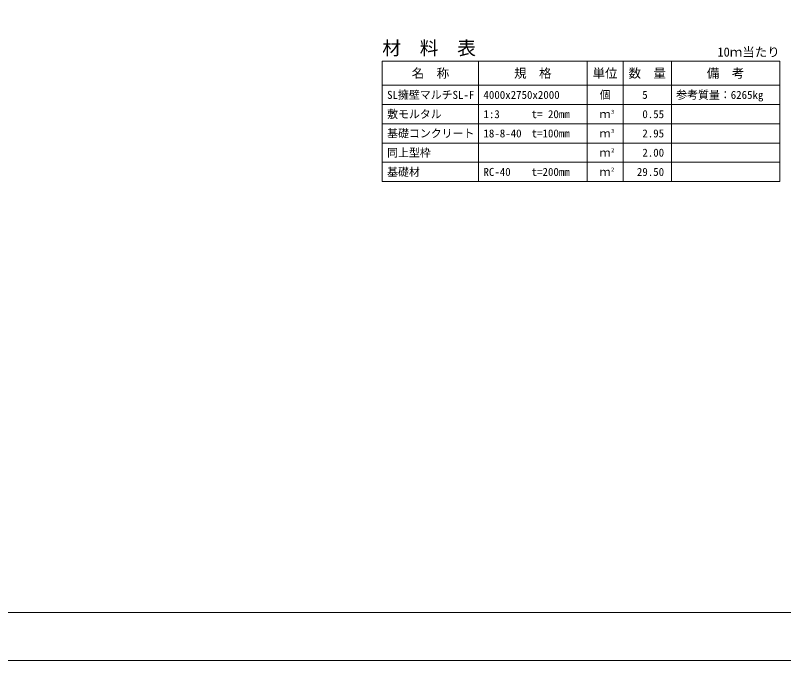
# Model space of a CAD drawing. Units: millimetres at full size, sheet at 1:50; details may follow other scales. Extents: x 70280 to 112330, y -109759 to -80059.
# Drawn here: x 88289 to 104236, y -109759 to -96357 of the extents above; entities that cross this region are included whole.
import ezdxf
from ezdxf.enums import TextEntityAlignment as Align

# ---------------------------------------------------------------- set-up
doc = ezdxf.new("R2010")
doc.units = ezdxf.units.MM
doc.header["$LTSCALE"] = 50
doc.layers.add('D-MTR', color=7, linetype='Continuous')
doc.layers.add('D-MTR-TXT', color=7, linetype='Continuous')
for name, color, linetype, lineweight in [('D-MTR-FRAM', 7, 'Continuous', 13), ('D-MTR-LINE', 7, 'Continuous', 13), ('D-TTL', 2, 'Continuous', 13)]:
    doc.layers.add(name, color=color, linetype=linetype, lineweight=lineweight)
doc.styles.add('ＭＳ ゴシック', font='')
doc.styles.get('ＭＳ ゴシック').set_extended_font_data('MS Gothic')

msp = doc.modelspace()

# ---------------------------------------------------------------- linework, layer by layer
at = {"layer": 'D-MTR-FRAM'}
for p, q in [((95905.11, -97308.73), (104155.11, -97308.73)), ((95905.11, -97308.73), (95905.11, -99808.73)), ((104155.11, -97308.73), (104155.11, -99808.73)), ((95905.11, -99808.73), (104155.11, -99808.73))]:
    msp.add_line(p, q, dxfattribs=at)
at = {"layer": 'D-MTR-LINE'}
for p, q in [((97905.11, -97308.73), (97905.11, -99808.73)), ((100155.11, -97308.73), (100155.11, -99808.73)), ((100905.11, -97308.73), (100905.11, -99808.73)), ((101905.11, -97308.73), (101905.11, -99808.73)), ((95905.11, -97808.73), (104155.11, -97808.73)), ((95905.11, -98208.73), (104155.11, -98208.73)), ((95905.11, -98608.73), (104155.11, -98608.73)), ((95905.11, -99008.73), (104155.11, -99008.73)), ((95905.11, -99408.73), (104155.11, -99408.73))]:
    msp.add_line(p, q, dxfattribs=at)
at = {"layer": 'D-TTL'}
for points in [[(70280.11, -109758.73), (112330.11, -109758.73), (112330.11, -80058.73), (70280.11, -80058.73)], [(71280.11, -108758.73), (111330.11, -108758.73), (111330.11, -81058.73), (71280.11, -81058.73)]]:
    msp.add_lwpolyline(points, close=True, dxfattribs=at)

# ---------------------------------------------------------------- texts
at = {"layer": 'D-MTR', "style": 'ＭＳ ゴシック'}
msp.add_text('材\u3000料\u3000表', height=284.8, dxfattribs=at).set_placement((95905.11, -97263.35), align=Align.BOTTOM_LEFT)
msp.add_text('10ｍ当たり', height=189.9, dxfattribs=at).set_placement((104155.11, -97270.14), align=Align.BOTTOM_RIGHT)
at = {"layer": 'D-MTR-TXT', "style": 'ＭＳ ゴシック'}
for s, height, p in [('名\u3000称', 189.9, (96905.11, -97558.73)), ('規\u3000格', 189.9, (99030.11, -97558.73)), ('単位', 189.9, (100530.11, -97558.73)), ('数\u3000量', 189.9, (101405.11, -97558.73)), ('備\u3000考', 189.9, (103030.11, -97558.73)), ('個', 166.1, (100530.11, -98008.73)), ('ｍ', 166.1, (100530.11, -98408.73)), ('ｍ', 166.1, (100530.11, -98808.73)), ('ｍ', 166.1, (100530.11, -99208.73)), ('ｍ', 166.1, (100530.11, -99608.73))]:
    msp.add_text(s, height=height, dxfattribs=at).set_placement(p, align=Align.MIDDLE_CENTER)
for s, p in [('SL擁壁マルチSL-F', (96005.11, -98008.73)), ('参考質量：6265kg', (102005.11, -98008.73)), ('4000x2750x2000', (98005.11, -98008.73)), ('敷モルタル', (96005.11, -98408.73)), ('1:3', (98005.11, -98408.73)), ('t= 20mm', (99005.11, -98408.73)), ('基礎コンクリート', (96005.11, -98808.73)), ('18-8-40', (98005.11, -98808.73)), ('t=100mm', (99005.11, -98808.73)), ('同上型枠', (96005.11, -99208.73)), ('基礎材', (96005.11, -99608.73)), ('RC-40', (98005.11, -99608.73)), ('t=200mm', (99005.11, -99608.73))]:
    msp.add_text(s, height=166.1, dxfattribs=at).set_placement(p, align=Align.MIDDLE_LEFT)
for s, p in [('5', (101413.99, -98008.73)), ('0.55', (101755.11, -98408.73)), ('2.95', (101755.11, -98808.73)), ('2.00', (101755.11, -99208.73)), ('29.50', (101755.11, -99608.73))]:
    msp.add_text(s, height=166.1, dxfattribs=at).set_placement(p, align=Align.MIDDLE_RIGHT)
for s, p in [('3', (100655.11, -98424.66)), ('3', (100655.11, -98824.66)), ('2', (100655.11, -99224.66)), ('2', (100655.11, -99624.66))]:
    msp.add_text(s, height=83.07, dxfattribs=at).set_placement(p, align=Align.BOTTOM_LEFT)

doc.saveas('drawing.dxf')
